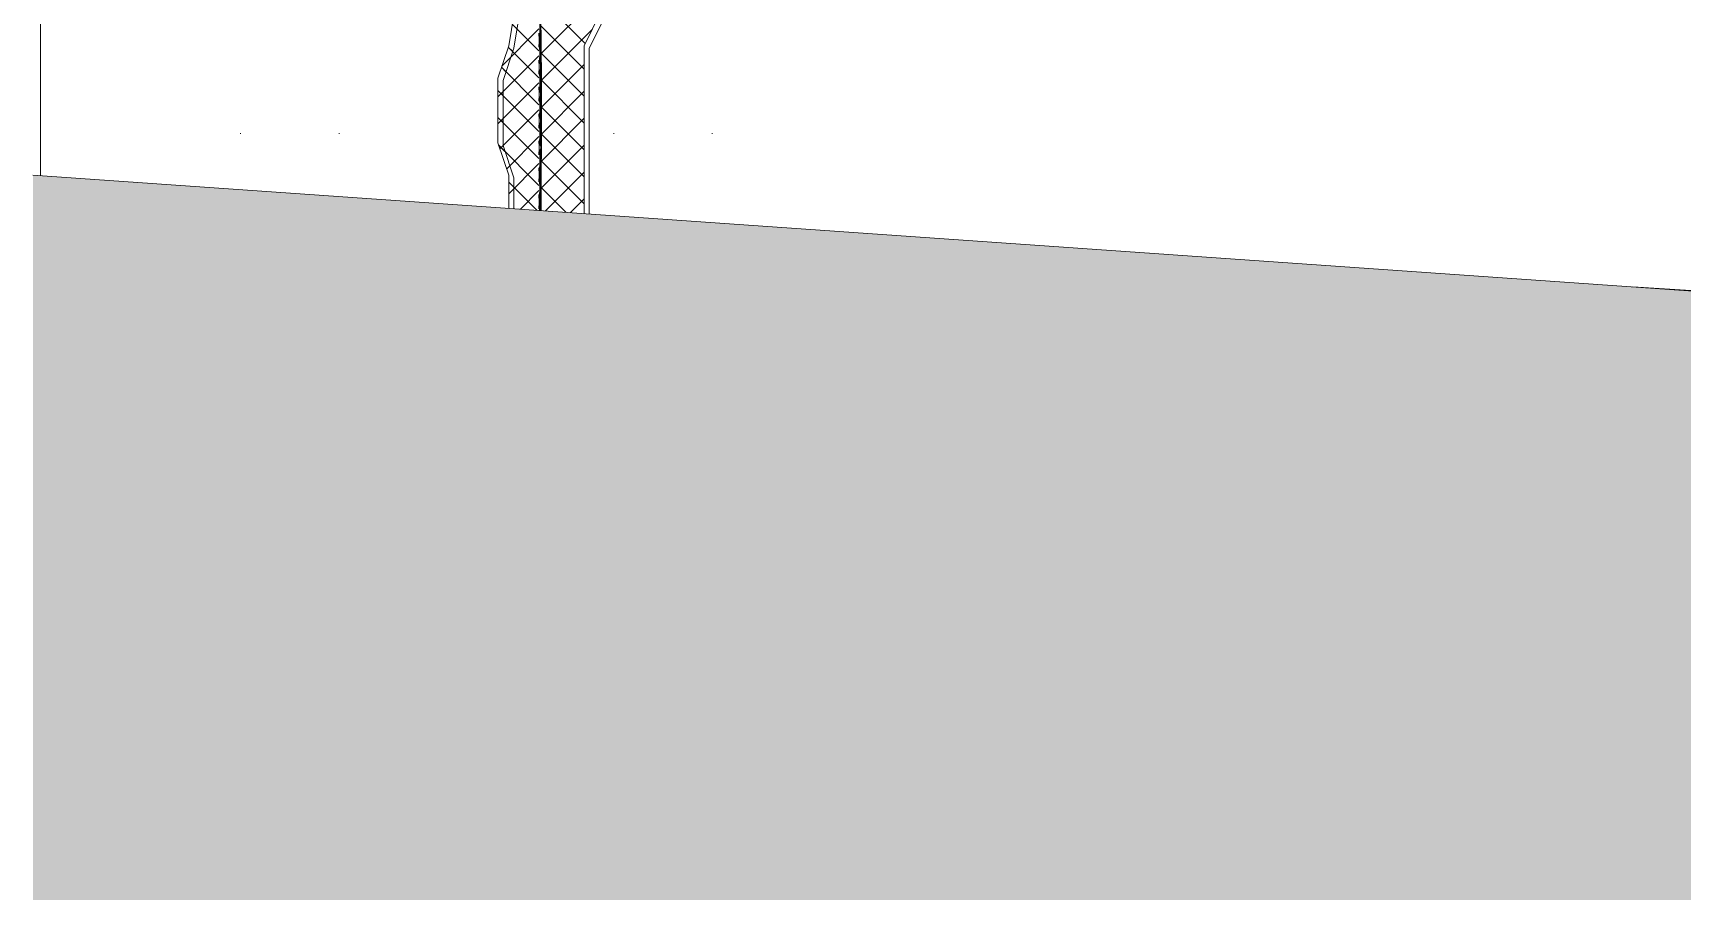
# Model space of a CAD drawing. Header units: millimetres. Extents: x -35517 to 139323, y -3702 to 5999.
# Drawn here: x 13669 to 18476, y -1145 to 1381 of the extents above; entities that cross this region are included whole.
import ezdxf

# ---------------------------------------------------------------- set-up
doc = ezdxf.new("R2010")
doc.units = ezdxf.units.MM
for name, color, linetype, lineweight in [('A-DETL-GENF', 92, 'Continuous', 5), ('A-DETL-MEDM', 33, 'Continuous', 18), ('C-TOPO', 7, 'Continuous', 5), ('G-IMPT', 8, 'Continuous', 5), ('I-WALL', 2, 'Continuous', 9), ('L-PLNT', 71, 'Continuous', 5), ('P-SANR-FIXT', 6, 'Continuous', 5)]:
    doc.layers.add(name, color=color, linetype=linetype, lineweight=lineweight)

# ---------------------------------------------------------------- blocks, each defined once
blk = doc.blocks.new('SVA_Shades of Green Tree - Australian_Tree_based_on_Leopard_Tree_2901-V232-GENERAL SOUTH ELEVATION')
at = {"layer": 'G-IMPT'}
for p, q in [((-4674.5, 1319.3), (-4500.3, 1493.8)), ((-4544.1, 1350.8), (-4675.7, 1482.6)), ((-4679.1, 1329.1), (-4756.9, 1407)), ((-4679.9, 1339.7), (-4676, 1406.2)), ((-4547.4, 1275.7), (-4675.4, 1403.9)), ((-4787, 1285), (-4679.1, 1393.1)), ((-4674.3, 1284.2), (-4679.9, 1380.9)), ((-4673, 1242.4), (-4523.5, 1392.1)), ((-4798.7, 1194.8), (-4679.1, 1314.7)), ((-4787.1, 1285), (-4761.2, 1311)), ((-4755.7, 1327.3), (-4768.7, 1340.3)), ((-4679.1, 1250.7), (-4768.6, 1340.3)), ((-4679.9, 1261.2), (-4675.3, 1339.5)), ((-4673.6, 1194), (-4679.9, 1302.4)), ((-4672.1, 1284.2), (-4674.7, 1329.2)), ((-4547.4, 1197.2), (-4674.6, 1324.6)), ((-4674.4, 1317), (-4673.1, 1339.5)), ((-4775.3, 1268.5), (-4788.3, 1281.5)), ((-4679.1, 1172.3), (-4788.2, 1281.5)), ((-4679.9, 1182.8), (-4674.2, 1280.7)), ((-4673.3, 1258.2), (-4672, 1280.7)), ((-4673, 1163.9), (-4547.4, 1289.7)), ((-4784, 1198.8), (-4798.9, 1213.7)), ((-4798.9, 1194.8), (-4784, 1209.7)), ((-4798.7, 1116.4), (-4679.1, 1236.2)), ((-4679.1, 1093.8), (-4798.7, 1213.7)), ((-4673.6, 1115.6), (-4679.9, 1224)), ((-4679.9, 1104.4), (-4673.6, 1212.8)), ((-4547.4, 1118.8), (-4673, 1244.6)), ((-4671.4, 1194), (-4673, 1221.5)), ((-4673, 1185.3), (-4671.4, 1212.8)), ((-4673, 1085.5), (-4547.4, 1211.3)), ((-4793, 1043.7), (-4679.1, 1157.8)), ((-4547.4, 1040.4), (-4673, 1166.1)), ((-4784, 1120.4), (-4798.9, 1135.2)), ((-4798.9, 1116.4), (-4784, 1131.3)), ((-4679.1, 1015.4), (-4798.7, 1135.2)), ((-4673.9, 1042.9), (-4679.9, 1145.6)), ((-4679.9, 1025.9), (-4673.6, 1134.4)), ((-4673.9, 1006.2), (-4547.4, 1132.8)), ((-4671.4, 1115.6), (-4673, 1143.1)), ((-4673, 1106.9), (-4671.4, 1134.4)), ((-4773.4, 984.9), (-4679.1, 1079.4)), ((-4675.1, 984.1), (-4679.9, 1067.1)), ((-4547.4, 961.9), (-4673, 1087.7)), ((-4671.7, 1042.9), (-4673, 1064.7)), ((-4778.2, 1036.1), (-4796.7, 1054.7)), ((-4679.1, 937), (-4796.6, 1054.7)), ((-4793.1, 1043.7), (-4783.8, 1053.1)), ((-4679.9, 947.5), (-4673.7, 1053.8)), ((-4674.8, 926.8), (-4547.4, 1054.4)), ((-4547.4, 883.5), (-4673.8, 1010.1)), ((-4673.7, 1016.2), (-4671.5, 1053.8)), ((-4773.5, 984.9), (-4764.2, 994.2)), ((-4767.3, 912.6), (-4679.1, 1001)), ((-4675.4, 911.7), (-4679.9, 988.7)), ((-4672.8, 984.1), (-4673.9, 1002.9)), ((-4660.3, 863), (-4547.4, 976)), ((-4752.6, 932), (-4767.4, 946.9)), ((-4767.4, 912.6), (-4752.6, 927.5)), ((-4685.3, 864.7), (-4767.3, 946.9)), ((-4733.4, 868.1), (-4679.1, 922.5)), ((-4679.9, 869.1), (-4675.4, 946.1)), ((-4674.8, 918.5), (-4673.2, 946.1)), ((-4673.2, 911.7), (-4674.8, 939.3)), ((-4601.1, 858.8), (-4674.8, 932.7)), ((-4677.2, 864.1), (-4679.9, 910.3)), ((-4675.6, 864), (-4675.4, 867.6)), ((-4673.4, 863.9), (-4673.2, 867.6)), ((-4587.1, 857.8), (-4547.4, 897.6))]:
    blk.add_line(p, q, dxfattribs=at)
at = {"layer": 'G-IMPT', "flags": 128}
for points in [[(-5364.2, 2445), (-5269.9, 2445), (-5175.7, 2429.3), (-5081.5, 2413.5), (-4987.2, 2382.1), (-4893, 2287.7), (-4814.4, 2193.4), (-4798.7, 2099), (-4783, 2004.6), (-4751.6, 1910.3), (-4751.6, 1438.5), (-4767.3, 1344.1), (-4798.7, 1249.8), (-4798.7, 1061.1), (-4767.3, 966.7), (-4767.3, 870.5)], [(-4640.8, 2444.1), (-4646.3, 2444.1), (-4651.7, 2428.4), (-4657.2, 2412.7), (-4662.7, 2381.2), (-4668.1, 2286.9), (-4672.7, 2192.5), (-4673.6, 2098.2), (-4674.5, 2003.8), (-4676.3, 1909.4), (-4676.3, 1437.7), (-4675.4, 1343.3), (-4673.6, 1248.9), (-4673.6, 1060.2), (-4675.4, 965.9), (-4675.4, 864)], [(-4655.7, 2408.8), (-4660.4, 2381.2), (-4665.9, 2286.9), (-4670.5, 2192.5), (-4671.4, 2098.2), (-4672.3, 2003.8), (-4674.1, 1909.4), (-4674.1, 1437.7), (-4673.2, 1343.3), (-4671.4, 1248.9), (-4671.4, 1060.2), (-4673.2, 965.9), (-4673.2, 863.9)], [(-4983.7, 2378.4), (-4893.1, 2287.7), (-4814.6, 2193.4), (-4798.9, 2099), (-4783.2, 2004.6), (-4751.7, 1910.3), (-4751.7, 1438.5), (-4767.4, 1344.1), (-4798.9, 1249.8), (-4798.9, 1061.1), (-4767.4, 966.7), (-4767.4, 870.5)], [(-4547.4, 855.1), (-4547.4, 1344.1), (-4500.3, 1438.5), (-4500.3, 1642.9), (-4484.6, 1737.3), (-4500.3, 1831.7), (-4531.7, 1926), (-4531.7, 2020.4), (-4484.6, 2114.7), (-4390.4, 2193.4)]]:
    blk.add_lwpolyline(points, dxfattribs=at)
at = {"layer": 'L-PLNT'}
for p, q in [((-4736.9, 1431.1), (-4752.6, 1336.7)), ((-4675.5, 1335.9), (-4676.4, 1430.3)), ((-4675.7, 1430.3), (-4674.8, 1335.9)), ((-4532.7, 1336.7), (-4485.6, 1431.1)), ((-4752.6, 1336.7), (-4784, 1242.4)), ((-4752.6, 1336.7), (-4752.6, 1336.7)), ((-4673.7, 1241.5), (-4675.5, 1335.9)), ((-4675.5, 1335.9), (-4674.8, 1335.9)), ((-4674.8, 1335.9), (-4673, 1241.5)), ((-4532.7, 854), (-4532.7, 1336.7)), ((-4784, 1242.4), (-4784.1, 1242.4)), ((-4784, 1242.4), (-4784, 1053.7)), ((-4673.7, 1052.8), (-4673.7, 1241.5)), ((-4673.7, 1241.5), (-4673, 1241.5)), ((-4673, 1241.5), (-4673, 1052.8)), ((-4784, 1053.7), (-4784.1, 1053.7)), ((-4784, 1053.7), (-4752.6, 959.3)), ((-4675.5, 958.5), (-4673.7, 1052.8)), ((-4673, 1052.8), (-4674.8, 958.5)), ((-4673.7, 1052.8), (-4673, 1052.8)), ((-4752.6, 959.3), (-4752.6, 869.4)), ((-4752.6, 959.3), (-4752.6, 959.3)), ((-4675.5, 864), (-4675.5, 958.5)), ((-4675.5, 958.5), (-4674.8, 958.5)), ((-4674.8, 958.5), (-4674.8, 864))]:
    blk.add_line(p, q, dxfattribs=at)
blk = doc.blocks.new('geberit-500-415-01-1-icon-wc-wh-rimfree-seat-tap-rfa - GB_500_415_01_1_iCon_WC_WH_Rimfree_w_d_r_dwg_GB_500_415_01_1_iCon_WC_WH_Rimfree_w_d_r-922349-GENERAL SOUTH ELEVATION')
at = {"layer": 'G-IMPT'}
for p, q in [((-4462, 1088), (-4460.1, 1088)), ((-4172.9, 1088), (-4174.8, 1088))]:
    blk.add_line(p, q, dxfattribs=at)
blk = doc.blocks.new('geberit-500-415-01-1-icon-wc-wh-rimfree-seat-tap-rfa - Geberit iCon WC-922348-GENERAL SOUTH ELEVATION')
blk.add_blockref('geberit-500-415-01-1-icon-wc-wh-rimfree-seat-tap-rfa - GB_500_415_01_1_iCon_WC_WH_Rimfree_w_d_r_dwg_GB_500_415_01_1_iCon_WC_WH_Rimfree_w_d_r-922349-GENERAL SOUTH ELEVATION', (0, 0))
blk = doc.blocks.new('geberit-500-415-01-1-icon-wc-wh-rimfree-seat-tap-rfa - GB_500_415_01_1_iCon_WC_WH_Rimfree_w_d_GB_iCon_500_43x_01_1_WC_Seat-922554-GENERAL SOUTH ELEVATION')
blk.add_blockref('geberit-500-415-01-1-icon-wc-wh-rimfree-seat-tap-rfa - Geberit iCon WC-922348-GENERAL SOUTH ELEVATION', (0, 0))
blk = doc.blocks.new('geberit-500-415-01-1-icon-wc-wh-rimfree-seat-tap-rfa - GB_500_415_01_1_iCon_WC_WH_Rimfree_w_d_GB_iCon_500_43x_01_1_WC_Seat-1138940-GENERAL SOUTH ELEVATION')
at = {"extrusion": (0, 0, -1), "zscale": -1}
blk.add_blockref('geberit-500-415-01-1-icon-wc-wh-rimfree-seat-tap-rfa - Geberit iCon WC-922348-GENERAL SOUTH ELEVATION', (9722.9, 0), dxfattribs=at)

msp = doc.modelspace()

# ---------------------------------------------------------------- hatches: boundary and pattern name
at = {"layer": 'A-DETL-GENF'}
h = msp.add_hatch(dxfattribs=at)
h.set_pattern_fill('FP_79', style=0, pattern_type=2)
h.set_pattern_definition([(45, (87898.65, 32702.56), (0, 179.99969), [127.279, -127.279]), (45, (87928.65, 32672.56), (0, 179.99969), [127.279, -127.279]), (45, (87958.65, 32642.56), (0, 179.99969), [127.279, -127.279]), (315, (87988.65, 32642.56), (179.99969, 0), [127.279, -127.279]), (315, (88018.65, 32672.56), (179.99969, 0), [127.279, -127.279]), (315, (88048.65, 32702.56), (179.99969, 0), [127.279, -127.279])])
h.paths.add_polyline_path([(55482, -1144.7), (55482, -678.1), (52429.3, -678.1), (50337, -545.5), (48151.9, -507.3), (42190.5, -493.3), (27389, -234.8), (20061.4, 64), (18816.8, 110), (18816.8, 607.5), (13669.1, 967.4), (13669.1, -1144.7), (53131.4, -1144.7)])

# ---------------------------------------------------------------- linework, layer by layer
at = {"layer": 'A-DETL-MEDM'}
msp.add_line((18816.8, 607.5), (13669.1, 967.4), dxfattribs=at)
at = {"layer": 'C-TOPO'}
msp.add_line((18332.3, 641.3), (18816.8, 612), dxfattribs=at)
at = {"layer": 'I-WALL', "color": 8}
msp.add_line((13690.8, 2028.3), (13690.8, 965.9), dxfattribs=at)

# ---------------------------------------------------------------- block references
at = {"layer": 'L-PLNT'}
msp.add_blockref('SVA_Shades of Green Tree - Australian_Tree_based_on_Leopard_Tree_2901-V232-GENERAL SOUTH ELEVATION', (19823.2, 0), dxfattribs=at)
at = {"layer": 'P-SANR-FIXT'}
for name in ['geberit-500-415-01-1-icon-wc-wh-rimfree-seat-tap-rfa - GB_500_415_01_1_iCon_WC_WH_Rimfree_w_d_GB_iCon_500_43x_01_1_WC_Seat-1138940-GENERAL SOUTH ELEVATION', 'geberit-500-415-01-1-icon-wc-wh-rimfree-seat-tap-rfa - GB_500_415_01_1_iCon_WC_WH_Rimfree_w_d_GB_iCon_500_43x_01_1_WC_Seat-922554-GENERAL SOUTH ELEVATION']:
    msp.add_blockref(name, (19823.2, 0), dxfattribs=at)

doc.saveas('drawing.dxf')
